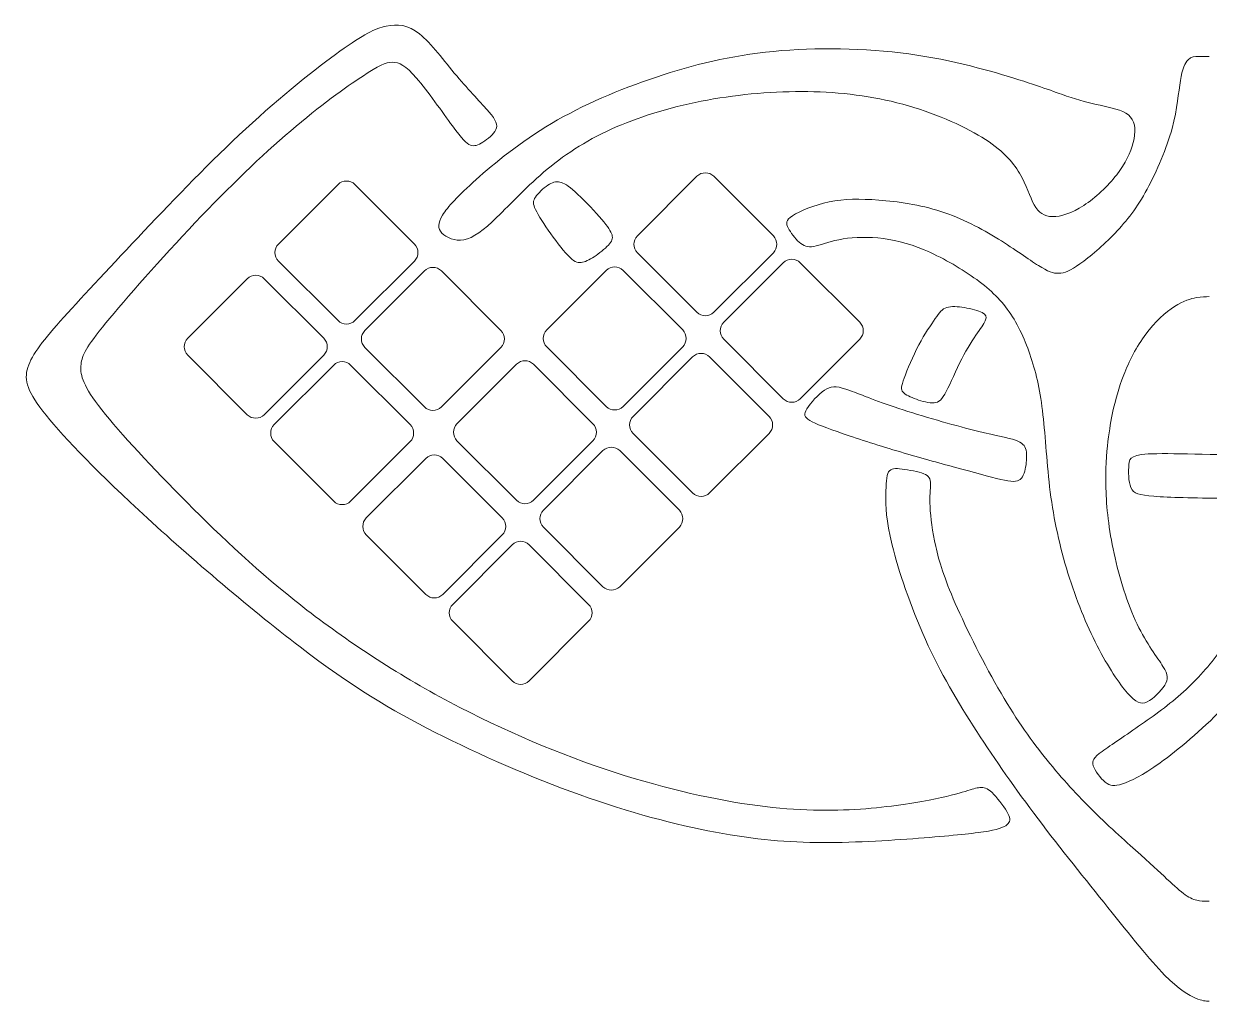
# Model space of a CAD drawing. Header units: millimetres. Extents: x -102 to 97, y -18 to 138.
# Drawn here: x 1.33 to 49.04, y 85.38 to 124.7 of the extents above; entities that cross this region are included whole.
import ezdxf

# ---------------------------------------------------------------- set-up
doc = ezdxf.new("R2010")
doc.units = ezdxf.units.MM
doc.header["$MEASUREMENT"] = 0
doc.layers.add('Layer 1', color=7, linetype='Continuous')

msp = doc.modelspace()

# ---------------------------------------------------------------- linework, layer by layer
at = {"layer": 'Layer 1', "lineweight": 20}
for points, knots in [([(40.1504, 92.2302), (40.6335, 92.3168), (40.8474, 92.4132), (40.9455, 92.5275), (40.9455, 92.5275), (41.0436, 92.642), (41.0263, 92.7751), (40.8887, 93.0127), (40.8887, 93.0127), (40.7512, 93.2503), (40.4931, 93.593), (40.295, 93.7786), (40.295, 93.7786), (40.0966, 93.9643), (39.958, 93.9935), (39.8109, 93.98), (39.8109, 93.98), (39.6635, 93.9664), (39.5076, 93.9106), (39.2161, 93.8221), (39.2161, 93.8221), (38.9245, 93.7335), (38.4969, 93.6124), (37.7599, 93.471), (37.7599, 93.471), (37.0228, 93.3296), (35.9756, 93.1679), (34.7785, 93.0986), (34.7785, 93.0986), (33.5814, 93.0293), (32.2341, 93.0525), (30.552, 93.2948), (30.552, 93.2948), (28.8699, 93.5373), (26.8526, 93.9994), (24.6894, 94.7306), (24.6894, 94.7306), (22.5261, 95.4619), (20.2164, 96.463), (18.0762, 97.6292), (18.0762, 97.6292), (15.936, 98.7956), (13.9651, 100.1275), (12.2369, 101.5054), (12.2369, 101.5054), (10.5085, 102.8836), (9.0225, 104.3078), (7.6483, 105.7012), (7.6483, 105.7012), (6.2742, 107.0947), (5.0116, 108.4575), (4.3419, 109.3428), (4.3419, 109.3428), (3.672, 110.2281), (3.5951, 110.6363), (3.6373, 111.0019), (3.6373, 111.0019), (3.6797, 111.3676), (3.8414, 111.6909), (4.6382, 112.6648), (4.6382, 112.6648), (5.435, 113.6386), (6.8669, 115.2633), (8.2334, 116.7029), (8.2334, 116.7029), (9.5998, 118.1425), (10.9012, 119.3974), (12.0751, 120.3981), (12.0751, 120.3981), (13.2491, 121.399), (14.2963, 122.1458), (14.9583, 122.5846), (14.9583, 122.5846), (15.6203, 123.0233), (15.8976, 123.1544), (16.1669, 123.1544), (16.1669, 123.1544), (16.4363, 123.1544), (16.6982, 123.0233), (17.1369, 122.5153), (17.1369, 122.5153), (17.5758, 122.0072), (18.1917, 121.1217), (18.5844, 120.5907), (18.5844, 120.5907), (18.977, 120.0594), (19.1464, 119.8824), (19.3042, 119.8207), (19.3042, 119.8207), (19.462, 119.7591), (19.6083, 119.8132), (19.8045, 119.9363), (19.8045, 119.9363), (20.0009, 120.0594), (20.2473, 120.252), (20.332, 120.4405), (20.332, 120.4405), (20.4166, 120.6291), (20.3396, 120.8139), (20.0511, 121.1565), (20.0511, 121.1565), (19.7623, 121.499), (19.2618, 121.9995), (18.7537, 122.6038), (18.7537, 122.6038), (18.2457, 123.2082), (17.7298, 123.9165), (17.2603, 124.2897), (17.2603, 124.2897), (16.7907, 124.6631), (16.367, 124.7019), (15.9206, 124.6057), (15.9206, 124.6057), (15.4742, 124.5093), (15.0044, 124.2784), (14.0576, 123.5971), (14.0576, 123.5971), (13.1107, 122.9157), (11.6863, 121.7839), (10.2699, 120.4791), (10.2699, 120.4791), (8.8533, 119.1741), (7.4443, 117.6959), (6.1703, 116.3525), (6.1703, 116.3525), (4.8962, 115.0091), (3.7565, 113.8003), (2.9482, 112.8996), (2.9482, 112.8996), (2.1399, 111.9989), (1.6626, 111.406), (1.4971, 110.8788), (1.4971, 110.8788), (1.3316, 110.3514), (1.4779, 109.8894), (2.2361, 108.9502), (2.2361, 108.9502), (2.9945, 108.0109), (4.365, 106.5944), (6.3165, 104.8084), (6.3165, 104.8084), (8.2681, 103.0222), (10.801, 100.8665), (12.8371, 99.3422), (12.8371, 99.3422), (14.8735, 97.8179), (16.4134, 96.9247), (18.2263, 96.0279), (18.2263, 96.0279), (20.0394, 95.1311), (22.1258, 94.2302), (24.0888, 93.549), (24.0888, 93.549), (26.052, 92.8676), (27.8923, 92.4057), (29.4626, 92.1286), (29.4626, 92.1286), (31.0332, 91.8514), (32.3343, 91.759), (33.7392, 91.7667), (33.7392, 91.7667), (35.1443, 91.7744), (36.6534, 91.8823), (37.784, 91.9744), (37.784, 91.9744), (38.9147, 92.0668), (39.6675, 92.1438), (40.1504, 92.2302)], [0, 0, 0, 0, 0.0232558, 0.0232558, 0.0232558, 0.0232558, 0.0465116, 0.0465116, 0.0465116, 0.0465116, 0.0697674, 0.0697674, 0.0697674, 0.0697674, 0.0930233, 0.0930233, 0.0930233, 0.0930233, 0.1162791, 0.1162791, 0.1162791, 0.1162791, 0.1395349, 0.1395349, 0.1395349, 0.1395349, 0.1627907, 0.1627907, 0.1627907, 0.1627907, 0.1860465, 0.1860465, 0.1860465, 0.1860465, 0.2093023, 0.2093023, 0.2093023, 0.2093023, 0.2325581, 0.2325581, 0.2325581, 0.2325581, 0.255814, 0.255814, 0.255814, 0.255814, 0.2790698, 0.2790698, 0.2790698, 0.2790698, 0.3023256, 0.3023256, 0.3023256, 0.3023256, 0.3255814, 0.3255814, 0.3255814, 0.3255814, 0.3488372, 0.3488372, 0.3488372, 0.3488372, 0.372093, 0.372093, 0.372093, 0.372093, 0.3953488, 0.3953488, 0.3953488, 0.3953488, 0.4186047, 0.4186047, 0.4186047, 0.4186047, 0.4418605, 0.4418605, 0.4418605, 0.4418605, 0.4651163, 0.4651163, 0.4651163, 0.4651163, 0.4883721, 0.4883721, 0.4883721, 0.4883721, 0.5116279, 0.5116279, 0.5116279, 0.5116279, 0.5348837, 0.5348837, 0.5348837, 0.5348837, 0.5581395, 0.5581395, 0.5581395, 0.5581395, 0.5813953, 0.5813953, 0.5813953, 0.5813953, 0.6046512, 0.6046512, 0.6046512, 0.6046512, 0.627907, 0.627907, 0.627907, 0.627907, 0.6511628, 0.6511628, 0.6511628, 0.6511628, 0.6744186, 0.6744186, 0.6744186, 0.6744186, 0.6976744, 0.6976744, 0.6976744, 0.6976744, 0.7209302, 0.7209302, 0.7209302, 0.7209302, 0.744186, 0.744186, 0.744186, 0.744186, 0.7674419, 0.7674419, 0.7674419, 0.7674419, 0.7906977, 0.7906977, 0.7906977, 0.7906977, 0.8139535, 0.8139535, 0.8139535, 0.8139535, 0.8372093, 0.8372093, 0.8372093, 0.8372093, 0.8604651, 0.8604651, 0.8604651, 0.8604651, 0.8837209, 0.8837209, 0.8837209, 0.8837209, 0.9069767, 0.9069767, 0.9069767, 0.9069767, 0.9302326, 0.9302326, 0.9302326, 0.9302326, 0.9534884, 0.9534884, 0.9534884, 0.9534884, 1, 1, 1, 1]), ([(41.377, 122.4505), (40.307, 122.7892), (38.7133, 123.2436), (36.9426, 123.4859), (36.9426, 123.4859), (35.172, 123.7284), (33.224, 123.7595), (31.4997, 123.5902), (31.4997, 123.5902), (29.7751, 123.4208), (28.2739, 123.051), (26.7882, 122.5545), (26.7882, 122.5545), (25.3023, 122.058), (23.8316, 121.4344), (22.5731, 120.6916), (22.5731, 120.6916), (21.3143, 119.9485), (20.2674, 119.0863), (19.536, 118.4319), (19.536, 118.4319), (18.8047, 117.7776), (18.3889, 117.3308), (18.1849, 117.0039), (18.1849, 117.0039), (17.9809, 116.6767), (17.9885, 116.4686), (18.1617, 116.2839), (18.1617, 116.2839), (18.3349, 116.0992), (18.6738, 115.9375), (19.047, 116.0106), (19.047, 116.0106), (19.4205, 116.0838), (19.8285, 116.3918), (20.3749, 116.919), (20.3749, 116.919), (20.9215, 117.4464), (21.6069, 118.1933), (22.3997, 118.8515), (22.3997, 118.8515), (23.1927, 119.5096), (24.0937, 120.0795), (25.1752, 120.5489), (25.1752, 120.5489), (26.2569, 121.0186), (27.5195, 121.3883), (28.8436, 121.6306), (28.8436, 121.6306), (30.1678, 121.8731), (31.5536, 121.9887), (32.8815, 121.9695), (32.8815, 121.9695), (34.2095, 121.9501), (35.4798, 121.7961), (36.7, 121.4651), (36.7, 121.4651), (37.9203, 121.1341), (39.0905, 120.6259), (39.8912, 120.1332), (39.8912, 120.1332), (40.6918, 119.6406), (41.123, 119.1633), (41.4039, 118.686), (41.4039, 118.686), (41.6848, 118.2086), (41.8159, 117.7313), (41.993, 117.4157), (41.993, 117.4157), (42.17, 117.1), (42.3933, 116.9461), (42.7281, 116.9422), (42.7281, 116.9422), (43.063, 116.9384), (43.5097, 117.0847), (43.983, 117.3925), (43.983, 117.3925), (44.4565, 117.7004), (44.957, 118.1702), (45.3111, 118.6243), (45.3111, 118.6243), (45.6651, 119.0784), (45.8732, 119.5175), (45.9771, 119.9253), (45.9771, 119.9253), (46.081, 120.3333), (46.081, 120.7108), (45.8694, 120.9492), (45.8694, 120.9492), (45.6576, 121.1879), (45.2339, 121.2881), (44.8106, 121.3843), (44.8106, 121.3843), (44.3872, 121.4805), (43.9637, 121.573), (43.4788, 121.7307), (43.4788, 121.7307), (42.9938, 121.8885), (42.4471, 122.112), (41.377, 122.4505)], [0, 0, 0, 0, 0.0384615, 0.0384615, 0.0384615, 0.0384615, 0.0769231, 0.0769231, 0.0769231, 0.0769231, 0.1153846, 0.1153846, 0.1153846, 0.1153846, 0.1538462, 0.1538462, 0.1538462, 0.1538462, 0.1923077, 0.1923077, 0.1923077, 0.1923077, 0.2307692, 0.2307692, 0.2307692, 0.2307692, 0.2692308, 0.2692308, 0.2692308, 0.2692308, 0.3076923, 0.3076923, 0.3076923, 0.3076923, 0.3461538, 0.3461538, 0.3461538, 0.3461538, 0.3846154, 0.3846154, 0.3846154, 0.3846154, 0.4230769, 0.4230769, 0.4230769, 0.4230769, 0.4615385, 0.4615385, 0.4615385, 0.4615385, 0.5, 0.5, 0.5, 0.5, 0.5384615, 0.5384615, 0.5384615, 0.5384615, 0.5769231, 0.5769231, 0.5769231, 0.5769231, 0.6153846, 0.6153846, 0.6153846, 0.6153846, 0.6538462, 0.6538462, 0.6538462, 0.6538462, 0.6923077, 0.6923077, 0.6923077, 0.6923077, 0.7307692, 0.7307692, 0.7307692, 0.7307692, 0.7692308, 0.7692308, 0.7692308, 0.7692308, 0.8076923, 0.8076923, 0.8076923, 0.8076923, 0.8461538, 0.8461538, 0.8461538, 0.8461538, 0.8846154, 0.8846154, 0.8846154, 0.8846154, 0.9230769, 0.9230769, 0.9230769, 0.9230769, 1, 1, 1, 1]), ([(49.0372, 123.3896), (48.8923, 123.3896), (48.7472, 123.3896), (48.6018, 123.3876), (48.6018, 123.3876), (48.4562, 123.3857), (48.3097, 123.3819), (48.1828, 123.255), (48.1828, 123.255), (48.0559, 123.1279), (47.9478, 122.8777), (47.8729, 122.4178), (47.8729, 122.4178), (47.7978, 121.9578), (47.7554, 121.2878), (47.54, 120.491), (47.54, 120.491), (47.3244, 119.6942), (46.9356, 118.7703), (46.5353, 118.0409), (46.5353, 118.0409), (46.1349, 117.3115), (45.7229, 116.7762), (45.2456, 116.2778), (45.2456, 116.2778), (44.7683, 115.7793), (44.2255, 115.3174), (43.8348, 115.0403), (43.8348, 115.0403), (43.4441, 114.7631), (43.2054, 114.6707), (42.9804, 114.663), (42.9804, 114.663), (42.7552, 114.6554), (42.5433, 114.7324), (42.1604, 114.9748), (42.1604, 114.9748), (41.7774, 115.2173), (41.2231, 115.6253), (40.5495, 116.041), (40.5495, 116.041), (39.8758, 116.4567), (39.0827, 116.8802), (38.2379, 117.1535), (38.2379, 117.1535), (37.3929, 117.4267), (36.4959, 117.5501), (35.7357, 117.6077), (35.7357, 117.6077), (34.9754, 117.6655), (34.3518, 117.6578), (33.7457, 117.5328), (33.7457, 117.5328), (33.1394, 117.4077), (32.5501, 117.1652), (32.2654, 116.9805), (32.2654, 116.9805), (31.9805, 116.7957), (31.9998, 116.6685), (32.096, 116.4857), (32.096, 116.4857), (32.1922, 116.3029), (32.3656, 116.0642), (32.5369, 115.9141), (32.5369, 115.9141), (32.7081, 115.764), (32.8775, 115.7023), (33.1238, 115.7427), (33.1238, 115.7427), (33.3701, 115.7832), (33.6935, 115.9256), (34.1322, 116.0141), (34.1322, 116.0141), (34.5711, 116.1027), (35.1256, 116.1374), (35.7068, 116.0836), (35.7068, 116.0836), (36.288, 116.0297), (36.8964, 115.887), (37.568, 115.6061), (37.568, 115.6061), (38.2396, 115.3252), (38.975, 114.9054), (39.5677, 114.4858), (39.5677, 114.4858), (40.1605, 114.0663), (40.611, 113.6466), (40.9804, 113.1194), (40.9804, 113.1194), (41.35, 112.592), (41.6389, 111.9568), (41.862, 111.2795), (41.862, 111.2795), (42.0853, 110.6019), (42.2431, 109.8819), (42.3458, 108.9723), (42.3458, 108.9723), (42.4486, 108.0628), (42.4965, 106.9632), (42.6396, 105.8632), (42.6396, 105.8632), (42.7828, 104.763), (43.0214, 103.6621), (43.3486, 102.6036), (43.3486, 102.6036), (43.6758, 101.5451), (44.0916, 100.5286), (44.5265, 99.6819), (44.5265, 99.6819), (44.9614, 98.8352), (45.4158, 98.1575), (45.7467, 97.7765), (45.7467, 97.7765), (46.0777, 97.3954), (46.2858, 97.3107), (46.5396, 97.4261), (46.5396, 97.4261), (46.7936, 97.5417), (47.0941, 97.8574), (47.2441, 98.096), (47.2441, 98.096), (47.3942, 98.3347), (47.3942, 98.4963), (47.1749, 98.8504), (47.1749, 98.8504), (46.9555, 99.2046), (46.5166, 99.7512), (46.1318, 100.5557), (46.1318, 100.5557), (45.7468, 101.3602), (45.4157, 102.4227), (45.2041, 103.3965), (45.2041, 103.3965), (44.9923, 104.3703), (44.8999, 105.2558), (44.8769, 106.014), (44.8769, 106.014), (44.8537, 106.7724), (44.8999, 107.4037), (44.9588, 107.8994), (44.9588, 107.8994), (45.0176, 108.3952), (45.0894, 108.7555), (45.1609, 109.1157)], [0, 0, 0, 0, 0.027027, 0.027027, 0.027027, 0.027027, 0.0540541, 0.0540541, 0.0540541, 0.0540541, 0.0810811, 0.0810811, 0.0810811, 0.0810811, 0.1081081, 0.1081081, 0.1081081, 0.1081081, 0.1351351, 0.1351351, 0.1351351, 0.1351351, 0.1621622, 0.1621622, 0.1621622, 0.1621622, 0.1891892, 0.1891892, 0.1891892, 0.1891892, 0.2162162, 0.2162162, 0.2162162, 0.2162162, 0.2432432, 0.2432432, 0.2432432, 0.2432432, 0.2702703, 0.2702703, 0.2702703, 0.2702703, 0.2972973, 0.2972973, 0.2972973, 0.2972973, 0.3243243, 0.3243243, 0.3243243, 0.3243243, 0.3513514, 0.3513514, 0.3513514, 0.3513514, 0.3783784, 0.3783784, 0.3783784, 0.3783784, 0.4054054, 0.4054054, 0.4054054, 0.4054054, 0.4324324, 0.4324324, 0.4324324, 0.4324324, 0.4594595, 0.4594595, 0.4594595, 0.4594595, 0.4864865, 0.4864865, 0.4864865, 0.4864865, 0.5135135, 0.5135135, 0.5135135, 0.5135135, 0.5405405, 0.5405405, 0.5405405, 0.5405405, 0.5675676, 0.5675676, 0.5675676, 0.5675676, 0.5945946, 0.5945946, 0.5945946, 0.5945946, 0.6216216, 0.6216216, 0.6216216, 0.6216216, 0.6486486, 0.6486486, 0.6486486, 0.6486486, 0.6756757, 0.6756757, 0.6756757, 0.6756757, 0.7027027, 0.7027027, 0.7027027, 0.7027027, 0.7297297, 0.7297297, 0.7297297, 0.7297297, 0.7567568, 0.7567568, 0.7567568, 0.7567568, 0.7837838, 0.7837838, 0.7837838, 0.7837838, 0.8108108, 0.8108108, 0.8108108, 0.8108108, 0.8378378, 0.8378378, 0.8378378, 0.8378378, 0.8648649, 0.8648649, 0.8648649, 0.8648649, 0.8918919, 0.8918919, 0.8918919, 0.8918919, 0.9189189, 0.9189189, 0.9189189, 0.9189189, 0.9459459, 0.9459459, 0.9459459, 0.9459459, 1, 1, 1, 1]), ([(11.5832, 115.8395), (11.5832, 115.8395), (13.9783, 118.2345), (13.9783, 118.2345), (13.9783, 118.2345), (14.1658, 118.422), (14.4726, 118.422), (14.6601, 118.2345), (14.6601, 118.2345), (14.6601, 118.2345), (17.0551, 115.8395), (17.0551, 115.8395), (17.0551, 115.8395), (17.2426, 115.652), (17.2426, 115.3452), (17.0551, 115.1577), (17.0551, 115.1577), (17.0551, 115.1577), (14.6601, 112.7627), (14.6601, 112.7627), (14.6601, 112.7627), (14.4726, 112.5752), (14.1658, 112.5752), (13.9783, 112.7627), (13.9783, 112.7627), (13.9783, 112.7627), (11.5832, 115.1577), (11.5832, 115.1577), (11.5832, 115.1577), (11.3957, 115.3452), (11.3957, 115.652), (11.5832, 115.8395)], [0, 0, 0, 0, 0.1111111, 0.1111111, 0.1111111, 0.1111111, 0.2222222, 0.2222222, 0.2222222, 0.2222222, 0.3333333, 0.3333333, 0.3333333, 0.3333333, 0.4444444, 0.4444444, 0.4444444, 0.4444444, 0.5555556, 0.5555556, 0.5555556, 0.5555556, 0.6666667, 0.6666667, 0.6666667, 0.6666667, 0.7777778, 0.7777778, 0.7777778, 0.7777778, 1, 1, 1, 1]), ([(24.4905, 116.9459), (24.2135, 117.2615), (23.8091, 117.6812), (23.5225, 117.941), (23.5225, 117.941), (23.2356, 118.2008), (23.0663, 118.301), (22.9065, 118.3317), (22.9065, 118.3317), (22.7468, 118.3626), (22.5966, 118.3239), (22.4177, 118.2046), (22.4177, 118.2046), (22.2388, 118.0854), (22.0306, 117.8851), (21.9249, 117.7294), (21.9249, 117.7294), (21.8191, 117.5735), (21.8152, 117.4616), (21.9287, 117.225), (21.9287, 117.225), (22.0423, 116.9883), (22.2733, 116.6264), (22.5369, 116.257), (22.5369, 116.257), (22.8006, 115.8874), (23.0972, 115.5101), (23.3126, 115.3062), (23.3126, 115.3062), (23.528, 115.1021), (23.663, 115.0712), (23.8206, 115.1058), (23.8206, 115.1058), (23.9785, 115.1405), (24.1595, 115.2407), (24.3615, 115.383), (24.3615, 115.383), (24.5637, 115.5255), (24.787, 115.7104), (24.9081, 115.8546), (24.9081, 115.8546), (25.0295, 115.999), (25.0487, 116.103), (24.9834, 116.2607), (24.9834, 116.2607), (24.9179, 116.4185), (24.7676, 116.6304), (24.4905, 116.9459)], [0, 0, 0, 0, 0.0769231, 0.0769231, 0.0769231, 0.0769231, 0.1538462, 0.1538462, 0.1538462, 0.1538462, 0.2307692, 0.2307692, 0.2307692, 0.2307692, 0.3076923, 0.3076923, 0.3076923, 0.3076923, 0.3846154, 0.3846154, 0.3846154, 0.3846154, 0.4615385, 0.4615385, 0.4615385, 0.4615385, 0.5384615, 0.5384615, 0.5384615, 0.5384615, 0.6153846, 0.6153846, 0.6153846, 0.6153846, 0.6923077, 0.6923077, 0.6923077, 0.6923077, 0.7692308, 0.7692308, 0.7692308, 0.7692308, 0.8461538, 0.8461538, 0.8461538, 0.8461538, 1, 1, 1, 1]), ([(26.0252, 116.1705), (26.0252, 116.1705), (28.4203, 118.5655), (28.4203, 118.5655), (28.4203, 118.5655), (28.6078, 118.753), (28.9146, 118.753), (29.1021, 118.5655), (29.1021, 118.5655), (29.1021, 118.5655), (31.4971, 116.1705), (31.4971, 116.1705), (31.4971, 116.1705), (31.6846, 115.983), (31.6846, 115.6762), (31.4971, 115.4887), (31.4971, 115.4887), (31.4971, 115.4887), (29.1021, 113.0937), (29.1021, 113.0937), (29.1021, 113.0937), (28.9146, 112.9062), (28.6078, 112.9062), (28.4203, 113.0937), (28.4203, 113.0937), (28.4203, 113.0937), (26.0252, 115.4887), (26.0252, 115.4887), (26.0252, 115.4887), (25.8377, 115.6762), (25.8377, 115.983), (26.0252, 116.1705)], [0, 0, 0, 0, 0.1111111, 0.1111111, 0.1111111, 0.1111111, 0.2222222, 0.2222222, 0.2222222, 0.2222222, 0.3333333, 0.3333333, 0.3333333, 0.3333333, 0.4444444, 0.4444444, 0.4444444, 0.4444444, 0.5555556, 0.5555556, 0.5555556, 0.5555556, 0.6666667, 0.6666667, 0.6666667, 0.6666667, 0.7777778, 0.7777778, 0.7777778, 0.7777778, 1, 1, 1, 1]), ([(29.5015, 112.6944), (29.5015, 112.6944), (31.8966, 115.0894), (31.8966, 115.0894), (31.8966, 115.0894), (32.0841, 115.2769), (32.3909, 115.2769), (32.5784, 115.0894), (32.5784, 115.0894), (32.5784, 115.0894), (34.9734, 112.6944), (34.9734, 112.6944), (34.9734, 112.6944), (35.1609, 112.5069), (35.1609, 112.2001), (34.9734, 112.0126), (34.9734, 112.0126), (34.9734, 112.0126), (32.5784, 109.6175), (32.5784, 109.6175), (32.5784, 109.6175), (32.3909, 109.43), (32.0841, 109.43), (31.8966, 109.6175), (31.8966, 109.6175), (31.8966, 109.6175), (29.5015, 112.0126), (29.5015, 112.0126), (29.5015, 112.0126), (29.314, 112.2001), (29.314, 112.5069), (29.5015, 112.6944)], [0, 0, 0, 0, 0.1111111, 0.1111111, 0.1111111, 0.1111111, 0.2222222, 0.2222222, 0.2222222, 0.2222222, 0.3333333, 0.3333333, 0.3333333, 0.3333333, 0.4444444, 0.4444444, 0.4444444, 0.4444444, 0.5555556, 0.5555556, 0.5555556, 0.5555556, 0.6666667, 0.6666667, 0.6666667, 0.6666667, 0.7777778, 0.7777778, 0.7777778, 0.7777778, 1, 1, 1, 1]), ([(7.9339, 112.0516), (7.9339, 112.0516), (10.329, 114.4466), (10.329, 114.4466), (10.329, 114.4466), (10.5165, 114.6341), (10.8232, 114.6341), (11.0107, 114.4466), (11.0107, 114.4466), (11.0107, 114.4466), (13.4058, 112.0516), (13.4058, 112.0516), (13.4058, 112.0516), (13.5933, 111.8641), (13.5933, 111.5573), (13.4058, 111.3698), (13.4058, 111.3698), (13.4058, 111.3698), (11.0107, 108.9747), (11.0107, 108.9747), (11.0107, 108.9747), (10.8232, 108.7872), (10.5165, 108.7872), (10.329, 108.9747), (10.329, 108.9747), (10.329, 108.9747), (7.9339, 111.3698), (7.9339, 111.3698), (7.9339, 111.3698), (7.7464, 111.5573), (7.7464, 111.8641), (7.9339, 112.0516)], [0, 0, 0, 0, 0.1111111, 0.1111111, 0.1111111, 0.1111111, 0.2222222, 0.2222222, 0.2222222, 0.2222222, 0.3333333, 0.3333333, 0.3333333, 0.3333333, 0.4444444, 0.4444444, 0.4444444, 0.4444444, 0.5555556, 0.5555556, 0.5555556, 0.5555556, 0.6666667, 0.6666667, 0.6666667, 0.6666667, 0.7777778, 0.7777778, 0.7777778, 0.7777778, 1, 1, 1, 1]), ([(15.0595, 112.3634), (15.0595, 112.3634), (17.4545, 114.7584), (17.4545, 114.7584), (17.4545, 114.7584), (17.642, 114.9459), (17.9488, 114.9459), (18.1363, 114.7584), (18.1363, 114.7584), (18.1363, 114.7584), (20.5314, 112.3634), (20.5314, 112.3634), (20.5314, 112.3634), (20.7189, 112.1759), (20.7189, 111.8691), (20.5314, 111.6816), (20.5314, 111.6816), (20.5314, 111.6816), (18.1363, 109.2865), (18.1363, 109.2865), (18.1363, 109.2865), (17.9488, 109.099), (17.642, 109.099), (17.4545, 109.2865), (17.4545, 109.2865), (17.4545, 109.2865), (15.0595, 111.6816), (15.0595, 111.6816), (15.0595, 111.6816), (14.872, 111.8691), (14.872, 112.1759), (15.0595, 112.3634)], [0, 0, 0, 0, 0.1111111, 0.1111111, 0.1111111, 0.1111111, 0.2222222, 0.2222222, 0.2222222, 0.2222222, 0.3333333, 0.3333333, 0.3333333, 0.3333333, 0.4444444, 0.4444444, 0.4444444, 0.4444444, 0.5555556, 0.5555556, 0.5555556, 0.5555556, 0.6666667, 0.6666667, 0.6666667, 0.6666667, 0.7777778, 0.7777778, 0.7777778, 0.7777778, 1, 1, 1, 1]), ([(22.3759, 112.3826), (22.3759, 112.3826), (24.771, 114.7776), (24.771, 114.7776), (24.771, 114.7776), (24.9585, 114.9651), (25.2653, 114.9651), (25.4528, 114.7776), (25.4528, 114.7776), (25.4528, 114.7776), (27.8478, 112.3826), (27.8478, 112.3826), (27.8478, 112.3826), (28.0353, 112.1951), (28.0353, 111.8883), (27.8478, 111.7008), (27.8478, 111.7008), (27.8478, 111.7008), (25.4528, 109.3057), (25.4528, 109.3057), (25.4528, 109.3057), (25.2653, 109.1182), (24.9585, 109.1182), (24.771, 109.3057), (24.771, 109.3057), (24.771, 109.3057), (22.3759, 111.7008), (22.3759, 111.7008), (22.3759, 111.7008), (22.1884, 111.8883), (22.1884, 112.1951), (22.3759, 112.3826)], [0, 0, 0, 0, 0.1111111, 0.1111111, 0.1111111, 0.1111111, 0.2222222, 0.2222222, 0.2222222, 0.2222222, 0.3333333, 0.3333333, 0.3333333, 0.3333333, 0.4444444, 0.4444444, 0.4444444, 0.4444444, 0.5555556, 0.5555556, 0.5555556, 0.5555556, 0.6666667, 0.6666667, 0.6666667, 0.6666667, 0.7777778, 0.7777778, 0.7777778, 0.7777778, 1, 1, 1, 1]), ([(22.3759, 112.3826), (22.3759, 112.3826), (24.771, 114.7776), (24.771, 114.7776), (24.771, 114.7776), (24.9585, 114.9651), (25.2653, 114.9651), (25.4528, 114.7776), (25.4528, 114.7776), (25.4528, 114.7776), (27.8478, 112.3826), (27.8478, 112.3826), (27.8478, 112.3826), (28.0353, 112.1951), (28.0353, 111.8883), (27.8478, 111.7008), (27.8478, 111.7008), (27.8478, 111.7008), (25.4528, 109.3057), (25.4528, 109.3057), (25.4528, 109.3057), (25.2653, 109.1182), (24.9585, 109.1182), (24.771, 109.3057), (24.771, 109.3057), (24.771, 109.3057), (22.3759, 111.7008), (22.3759, 111.7008), (22.3759, 111.7008), (22.1884, 111.8883), (22.1884, 112.1951), (22.3759, 112.3826)], [0, 0, 0, 0, 0.1111111, 0.1111111, 0.1111111, 0.1111111, 0.2222222, 0.2222222, 0.2222222, 0.2222222, 0.3333333, 0.3333333, 0.3333333, 0.3333333, 0.4444444, 0.4444444, 0.4444444, 0.4444444, 0.5555556, 0.5555556, 0.5555556, 0.5555556, 0.6666667, 0.6666667, 0.6666667, 0.6666667, 0.7777778, 0.7777778, 0.7777778, 0.7777778, 1, 1, 1, 1]), ([(49.0372, 113.7234), (48.8885, 113.7234), (48.7395, 113.7234), (48.517, 113.6831), (48.517, 113.6831), (48.2944, 113.6426), (47.9979, 113.5618), (47.6362, 113.3289), (47.6362, 113.3289), (47.2743, 113.096), (46.8469, 112.711), (46.4794, 112.2145), (46.4794, 112.2145), (46.1117, 111.718), (45.8038, 111.1096), (45.5941, 110.5747), (45.5941, 110.5747), (45.3842, 110.0396), (45.2725, 109.5776), (45.1609, 109.1157)], [0, 0, 0, 0, 0.1666667, 0.1666667, 0.1666667, 0.1666667, 0.3333333, 0.3333333, 0.3333333, 0.3333333, 0.5, 0.5, 0.5, 0.5, 0.6666667, 0.6666667, 0.6666667, 0.6666667, 1, 1, 1, 1]), ([(38.0114, 112.8409), (37.8363, 112.5927), (37.59, 112.2346), (37.3513, 111.7824), (37.3513, 111.7824), (37.1127, 111.3301), (36.8817, 110.7835), (36.7586, 110.4486), (36.7586, 110.4486), (36.6354, 110.1138), (36.6198, 109.9903), (36.7141, 109.8826), (36.7141, 109.8826), (36.8084, 109.7749), (37.0126, 109.6824), (37.2511, 109.5977), (37.2511, 109.5977), (37.4898, 109.513), (37.7632, 109.436), (37.9613, 109.4533), (37.9613, 109.4533), (38.1595, 109.4706), (38.2829, 109.5825), (38.4542, 109.9076), (38.4542, 109.9076), (38.6254, 110.2328), (38.8449, 110.7719), (39.0739, 111.2184), (39.0739, 111.2184), (39.303, 111.6648), (39.5417, 112.0192), (39.7148, 112.2713), (39.7148, 112.2713), (39.888, 112.5234), (39.9959, 112.6735), (40.0382, 112.7927), (40.0382, 112.7927), (40.0806, 112.9122), (40.0574, 113.0007), (39.9016, 113.0815), (39.9016, 113.0815), (39.7457, 113.1623), (39.4568, 113.2355), (39.1836, 113.2816), (39.1836, 113.2816), (38.9104, 113.3278), (38.6523, 113.3472), (38.4715, 113.2875), (38.4715, 113.2875), (38.2906, 113.2278), (38.1865, 113.0892), (38.0114, 112.8409)], [0, 0, 0, 0, 0.0714286, 0.0714286, 0.0714286, 0.0714286, 0.1428571, 0.1428571, 0.1428571, 0.1428571, 0.2142857, 0.2142857, 0.2142857, 0.2142857, 0.2857143, 0.2857143, 0.2857143, 0.2857143, 0.3571429, 0.3571429, 0.3571429, 0.3571429, 0.4285714, 0.4285714, 0.4285714, 0.4285714, 0.5, 0.5, 0.5, 0.5, 0.5714286, 0.5714286, 0.5714286, 0.5714286, 0.6428571, 0.6428571, 0.6428571, 0.6428571, 0.7142857, 0.7142857, 0.7142857, 0.7142857, 0.7857143, 0.7857143, 0.7857143, 0.7857143, 0.8571429, 0.8571429, 0.8571429, 0.8571429, 1, 1, 1, 1]), ([(11.4102, 108.5755), (11.4102, 108.5755), (13.8052, 110.9705), (13.8052, 110.9705), (13.8052, 110.9705), (13.9927, 111.158), (14.2995, 111.158), (14.487, 110.9705), (14.487, 110.9705), (14.487, 110.9705), (16.8821, 108.5755), (16.8821, 108.5755), (16.8821, 108.5755), (17.0696, 108.388), (17.0696, 108.0812), (16.8821, 107.8937), (16.8821, 107.8937), (16.8821, 107.8937), (14.487, 105.4986), (14.487, 105.4986), (14.487, 105.4986), (14.2995, 105.3111), (13.9927, 105.3111), (13.8052, 105.4986), (13.8052, 105.4986), (13.8052, 105.4986), (11.4102, 107.8937), (11.4102, 107.8937), (11.4102, 107.8937), (11.2227, 108.0812), (11.2227, 108.388), (11.4102, 108.5755)], [0, 0, 0, 0, 0.1111111, 0.1111111, 0.1111111, 0.1111111, 0.2222222, 0.2222222, 0.2222222, 0.2222222, 0.3333333, 0.3333333, 0.3333333, 0.3333333, 0.4444444, 0.4444444, 0.4444444, 0.4444444, 0.5555556, 0.5555556, 0.5555556, 0.5555556, 0.6666667, 0.6666667, 0.6666667, 0.6666667, 0.7777778, 0.7777778, 0.7777778, 0.7777778, 1, 1, 1, 1]), ([(18.7655, 108.6107), (18.7655, 108.6107), (21.1606, 111.0058), (21.1606, 111.0058), (21.1606, 111.0058), (21.3481, 111.1933), (21.6549, 111.1933), (21.8424, 111.0058), (21.8424, 111.0058), (21.8424, 111.0058), (24.2374, 108.6107), (24.2374, 108.6107), (24.2374, 108.6107), (24.4249, 108.4232), (24.4249, 108.1164), (24.2374, 107.9289), (24.2374, 107.9289), (24.2374, 107.9289), (21.8424, 105.5339), (21.8424, 105.5339), (21.8424, 105.5339), (21.6549, 105.3464), (21.3481, 105.3464), (21.1606, 105.5339), (21.1606, 105.5339), (21.1606, 105.5339), (18.7655, 107.9289), (18.7655, 107.9289), (18.7655, 107.9289), (18.578, 108.1164), (18.578, 108.4232), (18.7655, 108.6107)], [0, 0, 0, 0, 0.1111111, 0.1111111, 0.1111111, 0.1111111, 0.2222222, 0.2222222, 0.2222222, 0.2222222, 0.3333333, 0.3333333, 0.3333333, 0.3333333, 0.4444444, 0.4444444, 0.4444444, 0.4444444, 0.5555556, 0.5555556, 0.5555556, 0.5555556, 0.6666667, 0.6666667, 0.6666667, 0.6666667, 0.7777778, 0.7777778, 0.7777778, 0.7777778, 1, 1, 1, 1]), ([(25.8522, 108.9065), (25.8522, 108.9065), (28.2473, 111.3015), (28.2473, 111.3015), (28.2473, 111.3015), (28.4348, 111.489), (28.7416, 111.489), (28.9291, 111.3015), (28.9291, 111.3015), (28.9291, 111.3015), (31.3241, 108.9065), (31.3241, 108.9065), (31.3241, 108.9065), (31.5116, 108.719), (31.5116, 108.4122), (31.3241, 108.2247), (31.3241, 108.2247), (31.3241, 108.2247), (28.9291, 105.8296), (28.9291, 105.8296), (28.9291, 105.8296), (28.7416, 105.6421), (28.4348, 105.6421), (28.2473, 105.8296), (28.2473, 105.8296), (28.2473, 105.8296), (25.8522, 108.2247), (25.8522, 108.2247), (25.8522, 108.2247), (25.6647, 108.4122), (25.6647, 108.719), (25.8522, 108.9065)], [0, 0, 0, 0, 0.1111111, 0.1111111, 0.1111111, 0.1111111, 0.2222222, 0.2222222, 0.2222222, 0.2222222, 0.3333333, 0.3333333, 0.3333333, 0.3333333, 0.4444444, 0.4444444, 0.4444444, 0.4444444, 0.5555556, 0.5555556, 0.5555556, 0.5555556, 0.6666667, 0.6666667, 0.6666667, 0.6666667, 0.7777778, 0.7777778, 0.7777778, 0.7777778, 1, 1, 1, 1]), ([(25.8522, 108.9065), (25.8522, 108.9065), (28.2473, 111.3015), (28.2473, 111.3015), (28.2473, 111.3015), (28.4348, 111.489), (28.7416, 111.489), (28.9291, 111.3015), (28.9291, 111.3015), (28.9291, 111.3015), (31.3241, 108.9065), (31.3241, 108.9065), (31.3241, 108.9065), (31.5116, 108.719), (31.5116, 108.4122), (31.3241, 108.2247), (31.3241, 108.2247), (31.3241, 108.2247), (28.9291, 105.8296), (28.9291, 105.8296), (28.9291, 105.8296), (28.7416, 105.6421), (28.4348, 105.6421), (28.2473, 105.8296), (28.2473, 105.8296), (28.2473, 105.8296), (25.8522, 108.2247), (25.8522, 108.2247), (25.8522, 108.2247), (25.6647, 108.4122), (25.6647, 108.719), (25.8522, 108.9065)], [0, 0, 0, 0, 0.1111111, 0.1111111, 0.1111111, 0.1111111, 0.2222222, 0.2222222, 0.2222222, 0.2222222, 0.3333333, 0.3333333, 0.3333333, 0.3333333, 0.4444444, 0.4444444, 0.4444444, 0.4444444, 0.5555556, 0.5555556, 0.5555556, 0.5555556, 0.6666667, 0.6666667, 0.6666667, 0.6666667, 0.7777778, 0.7777778, 0.7777778, 0.7777778, 1, 1, 1, 1]), ([(39.3953, 108.3966), (38.5177, 108.6199), (37.2859, 108.9741), (36.3621, 109.2857), (36.3621, 109.2857), (35.4383, 109.5975), (34.8223, 109.8673), (34.4143, 110.0019), (34.4143, 110.0019), (34.0063, 110.1366), (33.8059, 110.1366), (33.5521, 109.9635), (33.5521, 109.9635), (33.298, 109.7903), (32.9899, 109.4437), (32.8476, 109.2168), (32.8476, 109.2168), (32.7052, 108.9896), (32.7284, 108.8816), (32.963, 108.7431), (32.963, 108.7431), (33.1978, 108.6045), (33.6446, 108.4352), (34.2988, 108.212), (34.2988, 108.212), (34.9531, 107.9887), (35.8155, 107.7113), (36.6083, 107.4767), (36.6083, 107.4767), (37.4013, 107.2419), (38.1251, 107.0493), (38.8255, 106.8569), (38.8255, 106.8569), (39.5261, 106.6645), (40.2038, 106.472), (40.6464, 106.3719), (40.6464, 106.3719), (41.089, 106.2719), (41.2971, 106.264), (41.4317, 106.3756), (41.4317, 106.3756), (41.5663, 106.4873), (41.6281, 106.7183), (41.6627, 106.957), (41.6627, 106.957), (41.6972, 107.1956), (41.7049, 107.4421), (41.6435, 107.6153), (41.6435, 107.6153), (41.5818, 107.7885), (41.4507, 107.8885), (41.1237, 107.9847), (41.1237, 107.9847), (40.7966, 108.0809), (40.2728, 108.1735), (39.3953, 108.3966)], [0, 0, 0, 0, 0.0666667, 0.0666667, 0.0666667, 0.0666667, 0.1333333, 0.1333333, 0.1333333, 0.1333333, 0.2, 0.2, 0.2, 0.2, 0.2666667, 0.2666667, 0.2666667, 0.2666667, 0.3333333, 0.3333333, 0.3333333, 0.3333333, 0.4, 0.4, 0.4, 0.4, 0.4666667, 0.4666667, 0.4666667, 0.4666667, 0.5333333, 0.5333333, 0.5333333, 0.5333333, 0.6, 0.6, 0.6, 0.6, 0.6666667, 0.6666667, 0.6666667, 0.6666667, 0.7333333, 0.7333333, 0.7333333, 0.7333333, 0.8, 0.8, 0.8, 0.8, 0.8666667, 0.8666667, 0.8666667, 0.8666667, 1, 1, 1, 1]), ([(59.6698, 108.4144), (58.6576, 108.193), (57.4949, 107.9926), (56.1977, 107.7983), (56.1977, 107.7983), (54.9006, 107.604), (53.4685, 107.4151), (51.7363, 107.3709), (51.7363, 107.3709), (50.004, 107.3266), (47.9716, 107.4268), (46.9284, 107.4076), (46.9284, 107.4076), (45.8853, 107.3884), (45.8312, 107.2496), (45.8043, 106.9725), (45.8043, 106.9725), (45.7774, 106.6954), (45.7774, 106.2796), (45.8851, 106.0411), (45.8851, 106.0411), (45.9928, 105.8024), (46.2086, 105.7406), (46.8128, 105.6946), (46.8128, 105.6946), (47.4171, 105.6485), (48.4105, 105.6176), (49.6306, 105.6214), (49.6306, 105.6214), (50.8508, 105.6252), (52.2982, 105.6638), (54.0765, 105.8677), (54.0765, 105.8677), (55.855, 106.0717), (57.9645, 106.4414), (59.6003, 106.7878), (59.6003, 106.7878), (61.2364, 107.1342), (62.3991, 107.4577), (63.2573, 107.7194), (63.2573, 107.7194), (64.1157, 107.9811), (64.67, 108.1813), (64.9548, 108.339), (64.9548, 108.339), (65.2397, 108.4968), (65.2552, 108.6125), (65.1936, 108.8356), (65.1936, 108.8356), (65.132, 109.0589), (64.9934, 109.3899), (64.8511, 109.5631), (64.8511, 109.5631), (64.7086, 109.7363), (64.5622, 109.7519), (64.1543, 109.6518), (64.1543, 109.6518), (63.7463, 109.5518), (63.0763, 109.336), (62.3104, 109.1071), (62.3104, 109.1071), (61.5445, 108.8781), (60.6821, 108.6356), (59.6698, 108.4144)], [0, 0, 0, 0, 0.0588235, 0.0588235, 0.0588235, 0.0588235, 0.1176471, 0.1176471, 0.1176471, 0.1176471, 0.1764706, 0.1764706, 0.1764706, 0.1764706, 0.2352941, 0.2352941, 0.2352941, 0.2352941, 0.2941176, 0.2941176, 0.2941176, 0.2941176, 0.3529412, 0.3529412, 0.3529412, 0.3529412, 0.4117647, 0.4117647, 0.4117647, 0.4117647, 0.4705882, 0.4705882, 0.4705882, 0.4705882, 0.5294118, 0.5294118, 0.5294118, 0.5294118, 0.5882353, 0.5882353, 0.5882353, 0.5882353, 0.6470588, 0.6470588, 0.6470588, 0.6470588, 0.7058824, 0.7058824, 0.7058824, 0.7058824, 0.7647059, 0.7647059, 0.7647059, 0.7647059, 0.8235294, 0.8235294, 0.8235294, 0.8235294, 0.8823529, 0.8823529, 0.8823529, 0.8823529, 1, 1, 1, 1]), ([(15.1162, 104.8228), (15.1162, 104.8228), (17.5113, 107.2178), (17.5113, 107.2178), (17.5113, 107.2178), (17.6988, 107.4053), (18.0056, 107.4053), (18.1931, 107.2178), (18.1931, 107.2178), (18.1931, 107.2178), (20.5881, 104.8228), (20.5881, 104.8228), (20.5881, 104.8228), (20.7756, 104.6353), (20.7756, 104.3285), (20.5881, 104.141), (20.5881, 104.141), (20.5881, 104.141), (18.1931, 101.746), (18.1931, 101.746), (18.1931, 101.746), (18.0056, 101.5585), (17.6988, 101.5585), (17.5113, 101.746), (17.5113, 101.746), (17.5113, 101.746), (15.1162, 104.141), (15.1162, 104.141), (15.1162, 104.141), (14.9287, 104.3285), (14.9287, 104.6353), (15.1162, 104.8228)], [0, 0, 0, 0, 0.1111111, 0.1111111, 0.1111111, 0.1111111, 0.2222222, 0.2222222, 0.2222222, 0.2222222, 0.3333333, 0.3333333, 0.3333333, 0.3333333, 0.4444444, 0.4444444, 0.4444444, 0.4444444, 0.5555556, 0.5555556, 0.5555556, 0.5555556, 0.6666667, 0.6666667, 0.6666667, 0.6666667, 0.7777778, 0.7777778, 0.7777778, 0.7777778, 1, 1, 1, 1]), ([(22.2418, 105.1346), (22.2418, 105.1346), (24.6369, 107.5296), (24.6369, 107.5296), (24.6369, 107.5296), (24.8244, 107.7171), (25.1312, 107.7171), (25.3187, 107.5296), (25.3187, 107.5296), (25.3187, 107.5296), (27.7137, 105.1346), (27.7137, 105.1346), (27.7137, 105.1346), (27.9012, 104.9471), (27.9012, 104.6403), (27.7137, 104.4528), (27.7137, 104.4528), (27.7137, 104.4528), (25.3187, 102.0578), (25.3187, 102.0578), (25.3187, 102.0578), (25.1312, 101.8703), (24.8244, 101.8703), (24.6369, 102.0578), (24.6369, 102.0578), (24.6369, 102.0578), (22.2418, 104.4528), (22.2418, 104.4528), (22.2418, 104.4528), (22.0543, 104.6403), (22.0543, 104.9471), (22.2418, 105.1346)], [0, 0, 0, 0, 0.1111111, 0.1111111, 0.1111111, 0.1111111, 0.2222222, 0.2222222, 0.2222222, 0.2222222, 0.3333333, 0.3333333, 0.3333333, 0.3333333, 0.4444444, 0.4444444, 0.4444444, 0.4444444, 0.5555556, 0.5555556, 0.5555556, 0.5555556, 0.6666667, 0.6666667, 0.6666667, 0.6666667, 0.7777778, 0.7777778, 0.7777778, 0.7777778, 1, 1, 1, 1]), ([(49.0372, 85.3813), (48.8949, 85.389), (48.7523, 85.3967), (48.4867, 85.5082), (48.4867, 85.5082), (48.2212, 85.6198), (47.8324, 85.8356), (47.2416, 86.4379), (47.2416, 86.4379), (46.6507, 87.0402), (45.8577, 88.0297), (44.959, 89.1499), (44.959, 89.1499), (44.0602, 90.27), (43.0553, 91.5211), (42.1489, 92.7201), (42.1489, 92.7201), (41.2424, 93.9191), (40.4339, 95.0663), (39.6777, 96.2364), (39.6777, 96.2364), (38.9214, 97.4066), (38.2169, 98.6), (37.6184, 99.9279), (37.6184, 99.9279), (37.02, 101.256), (36.5271, 102.7188), (36.277, 103.731), (36.277, 103.731), (36.0268, 104.7434), (36.0191, 105.3054), (36.0229, 105.748), (36.0229, 105.748), (36.0268, 106.1907), (36.0423, 106.5142), (36.1347, 106.672), (36.1347, 106.672), (36.227, 106.8299), (36.3964, 106.822), (36.6734, 106.7874), (36.6734, 106.7874), (36.9507, 106.7529), (37.3356, 106.6911), (37.5511, 106.6027), (37.5511, 106.6027), (37.7667, 106.5142), (37.8131, 106.3986), (37.8169, 106.1947), (37.8169, 106.1947), (37.8208, 105.9908), (37.782, 105.698), (37.8012, 105.2708), (37.8012, 105.2708), (37.8206, 104.8436), (37.8976, 104.2815), (38.0322, 103.6772), (38.0322, 103.6772), (38.167, 103.0728), (38.3596, 102.4262), (38.8175, 101.3831), (38.8175, 101.3831), (39.2756, 100.3399), (39.9994, 98.9001), (40.6576, 97.7723), (40.6576, 97.7723), (41.3158, 96.6445), (41.9086, 95.8284), (42.5129, 95.0817), (42.5129, 95.0817), (43.1173, 94.335), (43.7332, 93.6572), (44.3914, 93.0108), (44.3914, 93.0108), (45.0496, 92.3641), (45.7503, 91.748), (46.2776, 91.2726), (46.2776, 91.2726), (46.8048, 90.7972), (47.159, 90.4622), (47.4457, 90.1967), (47.4457, 90.1967), (47.7324, 89.931), (47.952, 89.7345), (48.1444, 89.6134), (48.1444, 89.6134), (48.3368, 89.4922), (48.5025, 89.4458), (48.6467, 89.4233), (48.6467, 89.4233), (48.791, 89.4006), (48.9141, 89.4014), (49.0372, 89.4023)], [0, 0, 0, 0, 0.0416667, 0.0416667, 0.0416667, 0.0416667, 0.0833333, 0.0833333, 0.0833333, 0.0833333, 0.125, 0.125, 0.125, 0.125, 0.1666667, 0.1666667, 0.1666667, 0.1666667, 0.2083333, 0.2083333, 0.2083333, 0.2083333, 0.25, 0.25, 0.25, 0.25, 0.2916667, 0.2916667, 0.2916667, 0.2916667, 0.3333333, 0.3333333, 0.3333333, 0.3333333, 0.375, 0.375, 0.375, 0.375, 0.4166667, 0.4166667, 0.4166667, 0.4166667, 0.4583333, 0.4583333, 0.4583333, 0.4583333, 0.5, 0.5, 0.5, 0.5, 0.5416667, 0.5416667, 0.5416667, 0.5416667, 0.5833333, 0.5833333, 0.5833333, 0.5833333, 0.625, 0.625, 0.625, 0.625, 0.6666667, 0.6666667, 0.6666667, 0.6666667, 0.7083333, 0.7083333, 0.7083333, 0.7083333, 0.75, 0.75, 0.75, 0.75, 0.7916667, 0.7916667, 0.7916667, 0.7916667, 0.8333333, 0.8333333, 0.8333333, 0.8333333, 0.875, 0.875, 0.875, 0.875, 0.9166667, 0.9166667, 0.9166667, 0.9166667, 1, 1, 1, 1]), ([(50.5934, 101.385), (50.2816, 100.7402), (49.9581, 100.1666), (49.5521, 99.5911), (49.5521, 99.5911), (49.146, 99.0157), (48.657, 98.438), (48.1028, 97.9223), (48.1028, 97.9223), (47.5485, 97.4066), (46.9286, 96.9521), (46.3109, 96.523), (46.3109, 96.523), (45.6931, 96.0939), (45.0771, 95.6896), (44.7289, 95.4317), (44.7289, 95.4317), (44.3804, 95.1738), (44.2996, 95.0621), (44.3687, 94.8563), (44.3687, 94.8563), (44.438, 94.6504), (44.6576, 94.35), (44.8519, 94.1923), (44.8519, 94.1923), (45.0462, 94.0345), (45.2158, 94.019), (45.5391, 94.1248), (45.5391, 94.1248), (45.8624, 94.2308), (46.3397, 94.4579), (47.0576, 94.9736), (47.0576, 94.9736), (47.7755, 95.4895), (48.7341, 96.2941), (49.5521, 97.1351), (49.5521, 97.1351), (50.37, 97.9762), (51.0477, 98.8539), (51.6095, 99.6737), (51.6095, 99.6737), (52.1715, 100.4937), (52.6182, 101.256), (53.0011, 101.9508), (53.0011, 101.9508), (53.3841, 102.6456), (53.7036, 103.2731), (53.9191, 103.7542), (53.9191, 103.7542), (54.1347, 104.2354), (54.2466, 104.5704), (54.2351, 104.7724), (54.2351, 104.7724), (54.2234, 104.9744), (54.0886, 105.0439), (53.7307, 105.0708), (53.7307, 105.0708), (53.3726, 105.0977), (52.7913, 105.0823), (52.443, 105.0381), (52.443, 105.0381), (52.0947, 104.9938), (51.9791, 104.9206), (51.8618, 104.6532), (51.8618, 104.6532), (51.7445, 104.3855), (51.6249, 103.9236), (51.4152, 103.3347), (51.4152, 103.3347), (51.2055, 102.7457), (50.9051, 102.0297), (50.5934, 101.385)], [0, 0, 0, 0, 0.0526316, 0.0526316, 0.0526316, 0.0526316, 0.1052632, 0.1052632, 0.1052632, 0.1052632, 0.1578947, 0.1578947, 0.1578947, 0.1578947, 0.2105263, 0.2105263, 0.2105263, 0.2105263, 0.2631579, 0.2631579, 0.2631579, 0.2631579, 0.3157895, 0.3157895, 0.3157895, 0.3157895, 0.3684211, 0.3684211, 0.3684211, 0.3684211, 0.4210526, 0.4210526, 0.4210526, 0.4210526, 0.4736842, 0.4736842, 0.4736842, 0.4736842, 0.5263158, 0.5263158, 0.5263158, 0.5263158, 0.5789474, 0.5789474, 0.5789474, 0.5789474, 0.6315789, 0.6315789, 0.6315789, 0.6315789, 0.6842105, 0.6842105, 0.6842105, 0.6842105, 0.7368421, 0.7368421, 0.7368421, 0.7368421, 0.7894737, 0.7894737, 0.7894737, 0.7894737, 0.8421053, 0.8421053, 0.8421053, 0.8421053, 0.8947368, 0.8947368, 0.8947368, 0.8947368, 1, 1, 1, 1]), ([(18.5925, 101.3467), (18.5925, 101.3467), (20.9876, 103.7417), (20.9876, 103.7417), (20.9876, 103.7417), (21.1751, 103.9292), (21.4819, 103.9292), (21.6694, 103.7417), (21.6694, 103.7417), (21.6694, 103.7417), (24.0644, 101.3467), (24.0644, 101.3467), (24.0644, 101.3467), (24.2519, 101.1592), (24.2519, 100.8524), (24.0644, 100.6649), (24.0644, 100.6649), (24.0644, 100.6649), (21.6694, 98.2698), (21.6694, 98.2698), (21.6694, 98.2698), (21.4819, 98.0823), (21.1751, 98.0823), (20.9876, 98.2698), (20.9876, 98.2698), (20.9876, 98.2698), (18.5925, 100.6649), (18.5925, 100.6649), (18.5925, 100.6649), (18.405, 100.8524), (18.405, 101.1592), (18.5925, 101.3467)], [0, 0, 0, 0, 0.1111111, 0.1111111, 0.1111111, 0.1111111, 0.2222222, 0.2222222, 0.2222222, 0.2222222, 0.3333333, 0.3333333, 0.3333333, 0.3333333, 0.4444444, 0.4444444, 0.4444444, 0.4444444, 0.5555556, 0.5555556, 0.5555556, 0.5555556, 0.6666667, 0.6666667, 0.6666667, 0.6666667, 0.7777778, 0.7777778, 0.7777778, 0.7777778, 1, 1, 1, 1])]:
    msp.add_open_spline(points, degree=3, knots=knots, dxfattribs=at)

doc.saveas('drawing.dxf')
